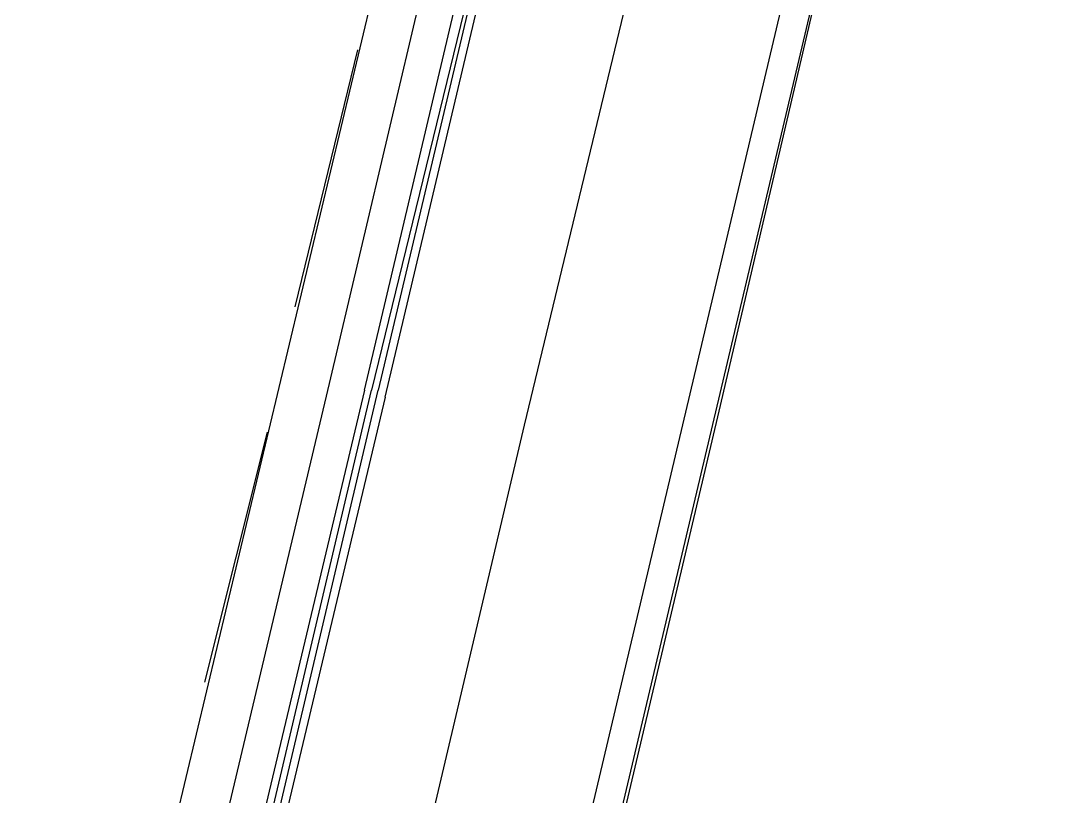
# Model space of a CAD drawing. Header units: feet. Extents: x -84 to 198, y -22 to 181.
# Drawn here: x 119.995 to 122.009, y 88.211 to 89.699 of the extents above; entities that cross this region are included whole.
import ezdxf

# ---------------------------------------------------------------- set-up
doc = ezdxf.new("R2010")
doc.units = ezdxf.units.FT
doc.layers.add('A-LINEA', color=7, linetype='CONTINUOUS')

msp = doc.modelspace()

# ---------------------------------------------------------------- linework, layer by layer
at = {"layer": 'A-LINEA'}
for p, q in [((121.8, 90.9511), (114.5867, 60.4578)), ((120.92, 90.8044), (119.2667, 83.8711)), ((121.6667, 90.6311), (120.0267, 83.6978)), ((120.5867, 89.0044), (120.9733, 90.6444)), ((120.64, 89.6444), (120.52, 89.1511)), ((120.4667, 88.9111), (120.3467, 88.4311))]:
    msp.add_line(p, q, dxfattribs=at)
for points in [[(142.72, 107.0711), (135.88, 108.6844), (131.36, 89.5511), (124.5867, 91.1511), (124.4, 90.3378), (121.8, 90.9511), (121.3333, 88.9511), (118.2, 75.6978), (129.9467, 72.9244)], [(121.3867, 90.6978), (120.96, 88.9244), (120.5867, 87.3378)], [(120.6533, 88.9911), (121.0533, 90.6844), (121.0667, 90.6844), (121.08, 90.6844), (120.6667, 88.9911)], [(120.6933, 88.9778), (121.0933, 90.6711), (121.0933, 90.6844), (121.08, 90.6844), (120.68, 88.9911)], [(120.24, 87.4311), (120.24, 87.4311), (120.2133, 87.4311), (120.5867, 89.0044)], [(120.6533, 88.9911), (120.2667, 87.3644), (120.2667, 87.3511), (120.28, 87.3511), (120.6667, 88.9911)], [(120.6933, 88.9778), (120.3067, 87.3511), (120.2933, 87.3511), (120.68, 88.9911)]]:
    msp.add_lwpolyline(points, dxfattribs=at)

doc.saveas('drawing.dxf')
